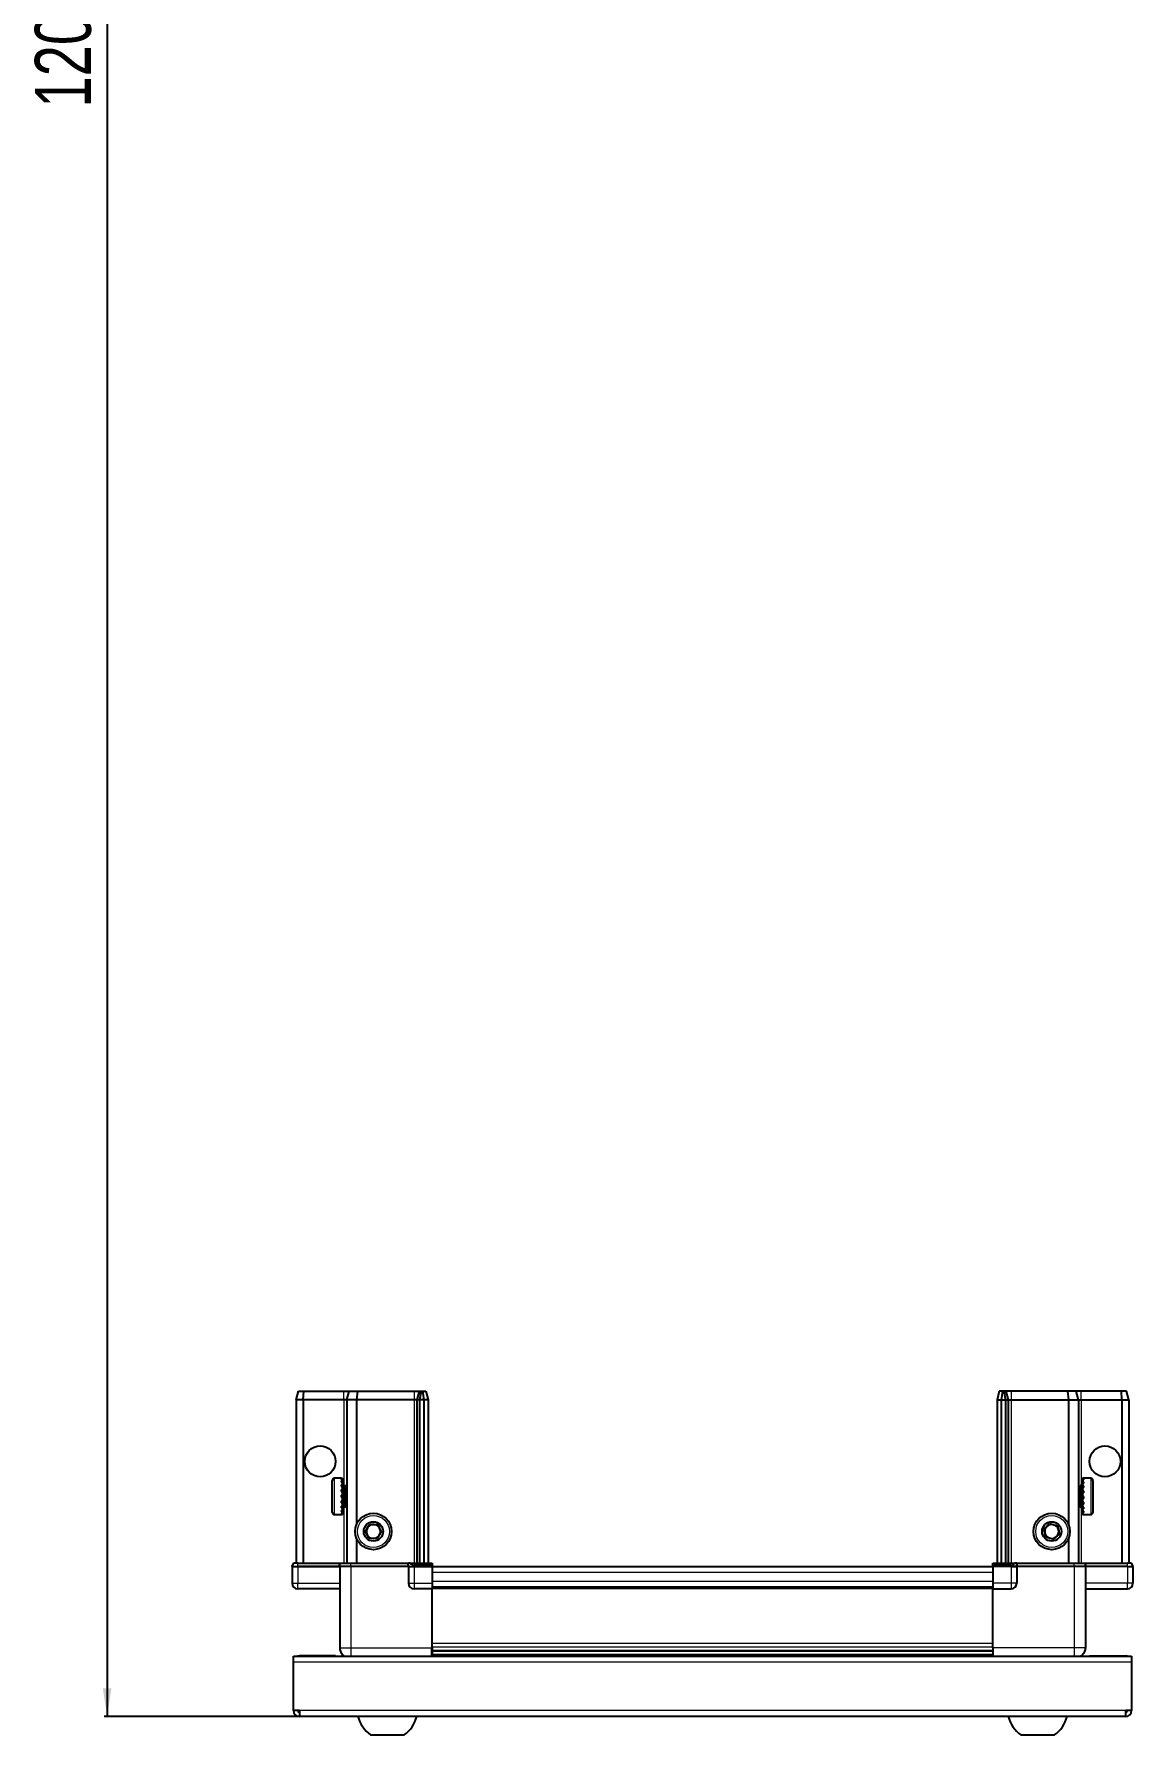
# Model space of a CAD drawing. Header units: millimetres. Extents: x 1770 to 4259, y -720 to 2069.
# Drawn here: x 1858 to 2250, y -720 to -113 of the extents above; entities that cross this region are included whole.
import ezdxf

# ---------------------------------------------------------------- set-up
doc = ezdxf.new("R2010")
doc.units = ezdxf.units.MM
doc.layers.add('FORMAT', color=7, linetype='Continuous')
doc.styles.add('SLDTEXTSTYLE0', font='TXT', dxfattribs={"width": 0.75})
doc.dimstyles.new('SLDDIMSTYLE0', dxfattribs={"dimtxt": 20, "dimasz": 10, "dimexe": 0, "dimexo": 0.0625, "dimgap": 5, "dimtad": 2, "dimdec": 1, "dimrnd": 1e-09, "dimzin": 12, "dimdsep": 46, "dimtxsty": 'SLDTEXTSTYLE0', "dimsah": 1, "dimcen": 0.09, "dimadec": 0, "dimazin": 3, "dimtfac": 1, "dimtofl": 0, "dimtmove": 0, "dimatfit": 3, "dimfxl": 0, "dimfrac": 2, "dimtolj": 1, "dimtzin": 12, "dimarcsym": 0})

# ---------------------------------------------------------------- blocks, each defined once
blk = doc.blocks.new('_D_10')
at = {"layer": 'FORMAT'}
for p, q in [((1975.75, 493.68), (1883.4, 493.68)), ((1884.4, 493.68), (1884.4, -713.32)), ((1952.99, -713.32), (1883.4, -713.32))]:
    blk.add_line(p, q, dxfattribs=at)
for points in [[(1884.4, 493.68), (1882.86, 483.68), (1885.93, 483.68)], [(1884.4, -713.32), (1885.93, -703.32), (1882.86, -703.32)]]:
    blk.add_solid(points, dxfattribs=at)
at = {"layer": 'FORMAT', "insert": (1858.61, -139.38), "char_height": 20, "attachment_point": 1, "rotation": 90, "style": 'SLDTEXTSTYLE0'}
blk.add_mtext('1207', dxfattribs=at)

msp = doc.modelspace()

# ---------------------------------------------------------------- linework, layer by layer
at = {"color": 7, "linetype": 'Continuous', "lineweight": 25}
for p, q in [((1951.9, -600.32), (1952.7, -597.32)), ((1954.4, -600.32), (1951.9, -600.32)), ((1951.9, -600.32), (1951.9, -658.62)), ((1952.7, -597.32), (1954.55, -597.32)), ((1954.4, -600.32), (1954.55, -597.32)), ((1954.4, -600.32), (1954.4, -658.62)), ((1968.9, -600.32), (1954.4, -600.32)), ((1954.55, -597.32), (1968.9, -597.32)), ((1968.9, -597.32), (1970.7, -597.32)), ((1969.9, -600.32), (1968.9, -600.32)), ((1969.9, -600.32), (1970.7, -597.32)), ((1973.4, -600.32), (1969.9, -600.32)), ((1969.9, -600.32), (1969.9, -658.62)), ((1970.7, -597.32), (1973.73, -597.32)), ((1973.73, -597.32), (1973.4, -600.32)), ((1993.9, -600.32), (1973.4, -600.32)), ((1973.4, -600.32), (1973.4, -644.82)), ((1973.73, -597.32), (1993.9, -597.32)), ((1993.9, -597.32), (1995.7, -597.32)), ((1994.9, -600.32), (1993.9, -600.32)), ((1995.7, -597.32), (1994.9, -600.32)), ((1994.9, -600.32), (1994.9, -658.62)), ((1995.9, -600.32), (1994.9, -600.32)), ((1995.7, -597.32), (1996.44, -597.32)), ((1996.44, -597.32), (1995.9, -600.32)), ((1995.9, -600.32), (1995.9, -658.62)), ((1997.4, -600.32), (1995.9, -600.32)), ((1996.44, -597.32), (1996.94, -597.32)), ((1996.94, -597.32), (1998.09, -597.32)), ((1996.94, -597.32), (1997.4, -600.32)), ((1997.4, -600.32), (1997.4, -658.62)), ((1998.9, -600.32), (1997.4, -600.32)), ((1998.09, -597.32), (1998.9, -600.32)), ((1998.9, -600.32), (1998.9, -658.62)), ((2202.7, -597.32), (2201.9, -600.32)), ((2201.9, -600.32), (2203.4, -600.32)), ((2201.9, -600.32), (2201.9, -658.62)), ((2203.85, -597.32), (2202.7, -597.32)), ((2203.85, -597.32), (2203.4, -600.32)), ((2203.4, -600.32), (2204.9, -600.32)), ((2203.4, -600.32), (2203.4, -658.62)), ((2204.35, -597.32), (2203.85, -597.32)), ((2204.35, -597.32), (2204.9, -600.32)), ((2205.09, -597.32), (2204.35, -597.32)), ((2204.9, -600.32), (2204.9, -658.62)), ((2204.9, -600.32), (2205.9, -600.32)), ((2205.09, -597.32), (2205.9, -600.32)), ((2206.9, -597.32), (2205.09, -597.32)), ((2205.9, -600.32), (2205.9, -658.62)), ((2205.9, -600.32), (2206.9, -600.32)), ((2227.06, -597.32), (2206.9, -597.32)), ((2206.9, -600.32), (2227.4, -600.32)), ((2227.06, -597.32), (2227.4, -600.32)), ((2230.09, -597.32), (2227.06, -597.32)), ((2227.4, -600.32), (2227.4, -644.82)), ((2227.4, -600.32), (2230.9, -600.32)), ((2230.9, -600.32), (2230.09, -597.32)), ((2231.9, -597.32), (2230.09, -597.32)), ((2230.9, -600.32), (2230.9, -658.62)), ((2230.9, -600.32), (2231.9, -600.32)), ((2246.24, -597.32), (2231.9, -597.32)), ((2231.9, -600.32), (2246.4, -600.32)), ((2246.4, -600.32), (2246.24, -597.32)), ((2248.09, -597.32), (2246.24, -597.32)), ((2246.4, -600.32), (2246.4, -658.62)), ((2246.4, -600.32), (2248.9, -600.32)), ((2248.9, -600.32), (2248.09, -597.32)), ((2248.9, -600.32), (2248.9, -658.62)), ((1964.7, -640.52), (1964.7, -629.12)), ((1967.9, -628.32), (1965.5, -628.32)), ((1967.9, -628.32), (1967.9, -628.33)), ((1967.9, -628.33), (1968.4, -628.33)), ((1967.9, -628.51), (1968.4, -628.51)), ((1967.9, -628.51), (1967.9, -628.73)), ((1967.9, -628.73), (1968.4, -628.73)), ((1967.9, -629.31), (1968.4, -629.31)), ((1967.9, -629.31), (1967.9, -629.73)), ((1967.9, -629.73), (1968.4, -629.73)), ((1967.9, -630.64), (1968.4, -630.64)), ((1967.9, -630.64), (1967.9, -631.23)), ((1968.4, -628.51), (1968.4, -628.33)), ((1968.4, -628.73), (1968.4, -628.51)), ((1968.4, -629.31), (1968.4, -628.73)), ((1968.4, -629.73), (1968.4, -629.31)), ((1968.4, -630.64), (1968.4, -629.73)), ((1968.5, -630.42), (1968.4, -630.42)), ((1968.4, -631.23), (1968.4, -630.64)), ((1968.5, -639.22), (1968.5, -630.42)), ((1969.38, -631.51), (1968.9, -630.82)), ((1968.9, -638.82), (1968.9, -630.82)), ((1969.86, -630.82), (1969.38, -631.51)), ((1969.9, -630.82), (1969.86, -630.82)), ((1969.86, -638.82), (1969.86, -630.82)), ((2230.93, -630.82), (2230.9, -630.82)), ((2231.41, -631.51), (2230.93, -630.82)), ((2230.93, -630.82), (2230.93, -638.82)), ((2231.9, -630.82), (2231.41, -631.51)), ((2231.9, -630.82), (2231.9, -638.82)), ((2232.4, -630.42), (2232.3, -630.42)), ((2232.3, -630.42), (2232.3, -639.22)), ((2235.3, -628.32), (2232.4, -628.32)), ((2232.9, -628.32), (2232.4, -628.32)), ((2232.4, -628.32), (2232.4, -628.37)), ((2232.4, -628.37), (2232.4, -628.65)), ((2232.9, -628.37), (2232.4, -628.37)), ((2232.9, -628.65), (2232.4, -628.65)), ((2232.4, -628.65), (2232.4, -628.93)), ((2232.9, -628.93), (2232.4, -628.93)), ((2232.4, -628.93), (2232.4, -629.59)), ((2232.9, -629.59), (2232.4, -629.59)), ((2232.4, -629.59), (2232.4, -630.06)), ((2232.4, -630.06), (2232.4, -631.04)), ((2232.9, -630.06), (2232.4, -630.06)), ((2232.9, -631.04), (2232.4, -631.04)), ((2232.4, -631.04), (2232.4, -631.66)), ((2232.9, -628.37), (2232.9, -628.32)), ((2232.9, -628.93), (2232.9, -628.65)), ((2232.9, -630.06), (2232.9, -629.59)), ((2232.9, -631.66), (2232.9, -631.04)), ((2236.1, -629.12), (2236.1, -640.52)), ((1967.9, -631.23), (1968.4, -631.23)), ((1967.9, -632.38), (1968.4, -632.38)), ((1967.9, -632.38), (1967.9, -633.08)), ((1967.9, -633.08), (1968.4, -633.08)), ((1967.9, -634.37), (1968.4, -634.37)), ((1967.9, -634.37), (1967.9, -635.11)), ((1967.9, -634.51), (1968.4, -634.51)), ((1967.9, -635.01), (1968.4, -635.01)), ((1967.9, -635.11), (1968.4, -635.11)), ((1967.9, -636.39), (1968.4, -636.39)), ((1967.9, -636.39), (1967.9, -637.1)), ((1967.9, -637.1), (1968.4, -637.1)), ((1968.4, -632.38), (1968.4, -631.23)), ((1968.4, -633.08), (1968.4, -632.38)), ((1968.4, -634.37), (1968.4, -633.08)), ((1968.4, -634.51), (1968.4, -634.37)), ((1968.4, -635.11), (1968.4, -635.01)), ((1968.4, -636.39), (1968.4, -635.11)), ((1968.4, -637.1), (1968.4, -636.39)), ((1968.4, -638.26), (1968.4, -637.1)), ((1969.38, -638.13), (1969.38, -631.51)), ((2231.41, -631.51), (2231.41, -638.13)), ((2232.4, -631.66), (2232.4, -632.86)), ((2232.9, -631.66), (2232.4, -631.66)), ((2232.9, -632.86), (2232.4, -632.86)), ((2232.4, -632.86), (2232.4, -633.49)), ((2232.9, -633.49), (2232.4, -633.49)), ((2232.4, -633.57), (2232.4, -634.87)), ((2232.9, -633.57), (2232.4, -633.57)), ((2232.9, -634.87), (2232.4, -634.87)), ((2232.9, -635.35), (2232.4, -635.35)), ((2232.4, -635.35), (2232.4, -635.61)), ((2232.4, -635.61), (2232.4, -636.88)), ((2232.9, -635.61), (2232.4, -635.61)), ((2232.9, -636.88), (2232.4, -636.88)), ((2232.4, -636.88), (2232.4, -637.56)), ((2232.9, -633.57), (2232.9, -632.86)), ((2232.9, -635.61), (2232.9, -634.87)), ((2232.9, -637.56), (2232.9, -636.88)), ((1965.5, -641.32), (1967.9, -641.32)), ((1967.9, -638.26), (1968.4, -638.26)), ((1967.9, -638.26), (1967.9, -638.87)), ((1967.9, -638.87), (1968.4, -638.87)), ((1967.9, -639.8), (1968.4, -639.8)), ((1967.9, -639.8), (1967.9, -640.24)), ((1967.9, -640.24), (1968.4, -640.24)), ((1967.9, -640.85), (1968.4, -640.85)), ((1967.9, -640.85), (1967.9, -641.08)), ((1967.9, -641.08), (1968.4, -641.08)), ((1967.9, -641.3), (1968.4, -641.3)), ((1967.9, -641.3), (1967.9, -641.32)), ((1967.9, -641.31), (1968.4, -641.31)), ((1968.4, -638.87), (1968.4, -638.26)), ((1968.4, -639.8), (1968.4, -638.87)), ((1968.4, -639.22), (1968.5, -639.22)), ((1968.4, -640.24), (1968.4, -639.8)), ((1968.4, -640.85), (1968.4, -640.24)), ((1968.4, -641.08), (1968.4, -640.85)), ((1968.4, -641.3), (1968.4, -641.08)), ((1968.4, -641.31), (1968.4, -641.3)), ((1968.9, -638.82), (1969.38, -638.13)), ((1969.38, -638.13), (1969.86, -638.82)), ((1969.86, -638.82), (1969.9, -638.82)), ((2230.9, -638.82), (2230.93, -638.82)), ((2230.93, -638.82), (2231.41, -638.13)), ((2231.41, -638.13), (2231.9, -638.82)), ((2232.3, -639.22), (2232.4, -639.22)), ((2232.4, -637.56), (2232.4, -638.68)), ((2232.9, -637.56), (2232.4, -637.56)), ((2232.9, -638.68), (2232.4, -638.68)), ((2232.4, -638.68), (2232.4, -639.25)), ((2232.4, -639.25), (2232.4, -640.11)), ((2232.9, -639.25), (2232.4, -639.25)), ((2232.9, -640.11), (2232.4, -640.11)), ((2232.4, -640.11), (2232.4, -640.5)), ((2232.4, -640.5), (2232.4, -641.02)), ((2232.9, -640.5), (2232.4, -640.5)), ((2232.9, -641.02), (2232.4, -641.02)), ((2232.4, -641.02), (2232.4, -641.2)), ((2232.4, -641.2), (2232.4, -641.32)), ((2232.9, -641.2), (2232.4, -641.2)), ((2232.4, -641.32), (2235.3, -641.32)), ((2232.9, -639.25), (2232.9, -638.68)), ((2232.9, -640.5), (2232.9, -640.11)), ((2232.9, -641.2), (2232.9, -641.02)), ((1973.4, -649.82), (1973.4, -658.62)), ((2227.4, -649.82), (2227.4, -658.62)), ((1950.9, -658.62), (1950.4, -659.49)), ((1950.4, -659.82), (1950.4, -659.49)), ((1950.4, -659.82), (1952.4, -659.82)), ((1950.4, -659.82), (1950.4, -665.82)), ((1952.4, -658.62), (1950.9, -658.62)), ((1952.4, -658.62), (1967.2, -658.62)), ((1967.2, -659.82), (1952.4, -659.82)), ((1952.4, -659.82), (1967.2, -659.82)), ((1967.2, -658.62), (1967.4, -658.62)), ((1967.4, -659.82), (1967.2, -659.82)), ((1967.4, -659.82), (1967.4, -658.62)), ((1967.4, -658.62), (1971.4, -658.62)), ((1971.4, -659.82), (1967.4, -659.82)), ((1967.4, -659.82), (1967.4, -688.82)), ((1971.4, -658.62), (1991.7, -658.62)), ((1991.7, -659.82), (1971.4, -659.82)), ((1991.7, -658.62), (1991.9, -658.62)), ((1991.9, -659.82), (1991.7, -659.82)), ((1991.9, -659.82), (1991.9, -658.62)), ((1992.57, -658.62), (1991.9, -658.62)), ((1991.9, -659.82), (1993.9, -659.82)), ((1991.9, -659.82), (1991.9, -665.82)), ((1992.57, -658.62), (2000.4, -658.62)), ((2000.4, -659.49), (1993.9, -659.49)), ((2000.4, -659.82), (1993.9, -659.82)), ((1993.9, -659.82), (2000.4, -659.82)), ((2000.4, -658.62), (2000.4, -659.49)), ((2000.4, -659.49), (2000.4, -659.49)), ((2000.4, -659.82), (2000.4, -659.49)), ((2000.4, -659.82), (2000.4, -659.82)), ((2000.4, -659.82), (2000.4, -665.82)), ((2200.4, -659.97), (2000.4, -659.97)), ((2200.4, -659.49), (2200.4, -658.62)), ((2200.4, -658.62), (2208.22, -658.62)), ((2206.9, -659.49), (2200.4, -659.49)), ((2200.4, -659.82), (2200.4, -659.49)), ((2206.9, -659.82), (2200.4, -659.82)), ((2200.4, -659.82), (2200.4, -665.82)), ((2206.9, -659.82), (2208.9, -659.82)), ((2208.9, -659.82), (2206.9, -659.82)), ((2208.9, -658.62), (2208.22, -658.62)), ((2208.9, -659.82), (2208.9, -658.62)), ((2208.9, -658.62), (2209.1, -658.62)), ((2209.1, -659.82), (2208.9, -659.82)), ((2208.9, -659.82), (2208.9, -665.82)), ((2209.1, -658.62), (2229.4, -658.62)), ((2229.4, -659.82), (2209.1, -659.82)), ((2229.4, -658.62), (2233.4, -658.62)), ((2233.4, -659.82), (2229.4, -659.82)), ((2233.4, -659.82), (2233.4, -658.62)), ((2233.4, -658.62), (2233.6, -658.62)), ((2233.6, -659.82), (2233.4, -659.82)), ((2233.4, -659.82), (2233.4, -688.82)), ((2233.6, -658.62), (2248.4, -658.62)), ((2248.4, -659.82), (2233.6, -659.82)), ((2249.9, -658.62), (2248.4, -658.62)), ((2248.4, -659.82), (2250.4, -659.82)), ((2250.4, -659.49), (2249.9, -658.62)), ((2250.4, -659.49), (2249.9, -658.62)), ((2250.4, -659.82), (2250.4, -659.49)), ((2250.4, -659.82), (2250.4, -659.49)), ((2250.4, -659.82), (2250.4, -659.82)), ((2250.4, -659.82), (2250.4, -665.82)), ((2000.4, -665.82), (2000.4, -667.82)), ((2200.4, -667.17), (2000.4, -667.17)), ((2200.4, -665.82), (2200.4, -667.82)), ((1967.4, -667.82), (1952.4, -667.82)), ((2000.4, -667.82), (1993.9, -667.82)), ((2000.4, -688.82), (2000.4, -667.82)), ((2200.4, -667.82), (2206.9, -667.82)), ((2200.4, -688.82), (2200.4, -667.82)), ((2233.4, -667.82), (2248.4, -667.82)), ((1965.9, -691.72), (1953, -691.72)), ((1965.9, -691.72), (1965.9, -691.82)), ((2000.25, -691.82), (2000.25, -688.82)), ((2000.4, -689.84), (2200.4, -689.84)), ((2000.4, -689.88), (2200.4, -689.88)), ((2024.27, -691.67), (2000.4, -691.67)), ((2018.9, -691.82), (2018.9, -691.67)), ((2018.93, -691.82), (2018.93, -691.67)), ((2019.2, -691.82), (2019.2, -691.67)), ((2019.47, -691.82), (2019.47, -691.67)), ((2020.12, -691.82), (2020.12, -691.67)), ((2020.58, -691.82), (2020.58, -691.67)), ((2021.55, -691.82), (2021.55, -691.67)), ((2022.17, -691.82), (2022.17, -691.67)), ((2023.35, -691.82), (2023.35, -691.67)), ((2024.01, -691.82), (2024.01, -691.67)), ((2024.07, -691.82), (2024.07, -691.67)), ((2025.36, -691.67), (2024.27, -691.67)), ((2026.09, -691.67), (2025.36, -691.67)), ((2025.36, -691.82), (2025.36, -691.67)), ((2025.36, -691.67), (2025.36, -691.67)), ((2025.37, -691.82), (2025.37, -691.67)), ((2025.87, -691.82), (2025.87, -691.67)), ((2026.1, -691.67), (2026.09, -691.67)), ((2026.1, -691.82), (2026.1, -691.67)), ((2026.52, -691.67), (2026.1, -691.67)), ((2174.27, -691.67), (2026.52, -691.67)), ((2027.37, -691.82), (2027.37, -691.67)), ((2028.06, -691.82), (2028.06, -691.67)), ((2029.19, -691.82), (2029.19, -691.67)), ((2029.76, -691.82), (2029.76, -691.67)), ((2030.63, -691.82), (2030.63, -691.67)), ((2031.04, -691.82), (2031.04, -691.67)), ((2031.57, -691.82), (2031.57, -691.67)), ((2031.76, -691.82), (2031.76, -691.67)), ((2031.9, -691.82), (2031.9, -691.67)), ((2168.9, -691.82), (2168.9, -691.67)), ((2169.07, -691.82), (2169.07, -691.67)), ((2169.28, -691.82), (2169.28, -691.67)), ((2169.84, -691.82), (2169.84, -691.67)), ((2170.26, -691.82), (2170.26, -691.67)), ((2171.15, -691.82), (2171.15, -691.67)), ((2171.74, -691.82), (2171.74, -691.67)), ((2172.88, -691.82), (2172.88, -691.67)), ((2173.58, -691.82), (2173.58, -691.67)), ((2174.86, -691.67), (2174.27, -691.67)), ((2174.86, -691.82), (2174.86, -691.67)), ((2174.87, -691.67), (2174.86, -691.67)), ((2175.6, -691.67), (2174.87, -691.67)), ((2175.03, -691.82), (2175.03, -691.67)), ((2175.53, -691.82), (2175.53, -691.67)), ((2175.6, -691.82), (2175.6, -691.67)), ((2176.62, -691.67), (2175.6, -691.67)), ((2175.6, -691.67), (2175.6, -691.67)), ((2200.4, -691.67), (2176.52, -691.67)), ((2176.89, -691.82), (2176.89, -691.67)), ((2177.6, -691.82), (2177.6, -691.67)), ((2178.77, -691.82), (2178.77, -691.67)), ((2179.38, -691.82), (2179.38, -691.67)), ((2180.32, -691.82), (2180.32, -691.67)), ((2180.77, -691.82), (2180.77, -691.67)), ((2181.39, -691.82), (2181.39, -691.67)), ((2181.64, -691.82), (2181.64, -691.67)), ((2181.87, -691.82), (2181.87, -691.67)), ((2181.89, -691.82), (2181.89, -691.67)), ((2234.9, -691.72), (2234.9, -691.82)), ((2234.9, -691.72), (2247.8, -691.72)), ((1950.9, -693.92), (1950.9, -691.82)), ((1950.9, -691.82), (2249.9, -691.82)), ((1950.9, -711.22), (1950.9, -693.92)), ((2249.9, -691.82), (2249.9, -693.92)), ((2249.9, -693.92), (2249.9, -711.22)), ((1953, -711.22), (1950.9, -711.22)), ((1953, -711.22), (1953, -713.32)), ((2247.8, -713.32), (1953, -713.32)), ((2249.9, -711.22), (2247.8, -711.22)), ((2247.8, -713.32), (2247.8, -711.22)), ((1978.4, -719.92), (1990.4, -719.92)), ((2210.4, -719.92), (2222.4, -719.92))]:
    msp.add_line(p, q, dxfattribs=at)
at = {"color": 8, "linetype": 'Continuous', "lineweight": 18}
for p, q in [((1968.9, -600.32), (1968.9, -597.32)), ((1968.9, -600.32), (1968.9, -630.82)), ((1993.9, -597.32), (1993.9, -600.32)), ((1993.9, -600.32), (1993.9, -658.62)), ((2206.9, -597.32), (2206.9, -600.32)), ((2206.9, -600.32), (2206.9, -658.62)), ((2231.9, -600.32), (2231.9, -597.32)), ((2231.9, -600.32), (2231.9, -630.82)), ((1965.5, -641.32), (1965.5, -628.32)), ((2235.3, -628.32), (2235.3, -641.32)), ((1968.9, -638.82), (1968.9, -658.62)), ((2231.9, -638.82), (2231.9, -658.62)), ((1952.4, -659.82), (1952.4, -658.62)), ((1952.4, -659.82), (1952.4, -665.82)), ((1967.2, -659.82), (1967.2, -658.62)), ((1971.4, -659.82), (1971.4, -658.62)), ((1971.4, -659.82), (1971.4, -688.82)), ((1991.7, -659.82), (1991.7, -658.62)), ((1993.9, -659.82), (1993.9, -659.49)), ((1993.9, -659.82), (1993.9, -665.82)), ((2000.4, -659.82), (2000.4, -659.49)), ((2206.9, -659.82), (2206.9, -659.49)), ((2206.9, -659.82), (2206.9, -665.82)), ((2209.1, -658.62), (2209.1, -659.82)), ((2229.4, -659.82), (2229.4, -658.62)), ((2229.4, -659.82), (2229.4, -688.82)), ((2233.6, -658.62), (2233.6, -659.82)), ((2248.4, -659.82), (2248.4, -658.62)), ((2248.4, -659.82), (2248.4, -665.82)), ((1950.4, -665.82), (1952.4, -665.82)), ((1952.4, -665.82), (1967.4, -665.82)), ((1952.4, -667.82), (1952.4, -665.82)), ((1991.9, -665.82), (1993.9, -665.82)), ((1993.9, -665.82), (2000.4, -665.82)), ((1993.9, -665.82), (1993.9, -667.82)), ((2200.4, -661.97), (2000.4, -661.97)), ((2200.4, -665.17), (2000.4, -665.17)), ((2206.9, -665.82), (2200.4, -665.82)), ((2206.9, -665.82), (2206.9, -667.82)), ((2208.9, -665.82), (2206.9, -665.82)), ((2248.4, -665.82), (2233.4, -665.82)), ((2248.4, -667.82), (2248.4, -665.82)), ((2250.4, -665.82), (2248.4, -665.82)), ((2200.4, -667.82), (2000.4, -667.82)), ((1953, -691.82), (1953, -691.72)), ((1971.4, -688.82), (2000.4, -688.82)), ((2000.4, -687.22), (2200.4, -687.22)), ((2200.4, -688.64), (2000.4, -688.64)), ((2000.4, -691.08), (2200.4, -691.08)), ((2229.4, -688.82), (2200.4, -688.82)), ((2247.8, -691.82), (2247.8, -691.72)), ((2249.9, -693.92), (1950.9, -693.92)), ((2247.8, -711.22), (1953, -711.22))]:
    msp.add_line(p, q, dxfattribs=at)
at = {"color": 7, "linetype": 'Continuous', "lineweight": 25, "flags": 128}
for points in [[(1953, -691.72), (1952.59, -691.76), (1952.36, -691.82)], [(2248.44, -691.82), (2248.21, -691.76), (2247.8, -691.72)]]:
    msp.add_lwpolyline(points, dxfattribs=at)
at = {"color": 7, "linetype": 'Continuous', "lineweight": 25}
for centre, radius in [((1960.4, -622.32), 5.5), ((2240.4, -622.32), 5.5), ((1979.4, -647.32), 6.5), ((2221.4, -647.32), 6.5), ((1979.4, -647.32), 3.46), ((2221.4, -647.32), 3.46)]:
    msp.add_circle(centre, radius, dxfattribs=at)
at = {"color": 8, "linetype": 'Continuous', "lineweight": 18}
for centre in [(1979.4, -647.32), (2221.4, -647.32)]:
    msp.add_circle(centre, 5.7, dxfattribs=at)
at = {"color": 7, "linetype": 'Continuous', "lineweight": 25}
for centre, radius, start, end in [((1965.5, -629.12), 0.8, 90, 180), ((1968.9, -630.42), 0.4, 180, 270), ((2231.9, -630.42), 0.4, 270, 360), ((2235.3, -629.12), 0.8, 360, 90), ((1965.5, -640.52), 0.8, 180, 270), ((1968.9, -639.22), 0.4, 90, 180), ((2231.9, -639.22), 0.4, 0, 90), ((2235.3, -640.52), 0.8, 270, 0), ((1979.4, -647.32), 2.5, 147.37605, 207.37605), ((1979.4, -647.32), 2.5, 207.37605, 267.37605), ((1979.4, -647.32), 2.5, 87.37605, 147.37605), ((1979.4, -647.32), 2.5, 267.37605, 327.37605), ((1979.4, -647.32), 2.5, 27.37605, 87.37605), ((1979.4, -647.32), 2.5, 327.37605, 27.37605), ((2221.4, -647.32), 2.5, 134.67671, 194.67671), ((2221.4, -647.32), 2.5, 194.67671, 254.67671), ((2221.4, -647.32), 2.5, 74.67671, 134.67671), ((2221.4, -647.32), 2.5, 254.67671, 314.67671), ((2221.4, -647.32), 2.5, 14.67671, 74.67671), ((2221.4, -647.32), 2.5, 314.67671, 14.67671), ((1952.4, -665.82), 2, 180, 270), ((1993.9, -665.82), 2, 180, 270), ((2206.9, -665.82), 2, 270, 0), ((2248.4, -665.82), 2, 270, 0), ((1953, -711.22), 2.1, 180, 270), ((1953, -711.22), 0.6, 180, 270), ((1985.42, -710.3), 11.91, 194.70035, 233.8734), ((1983.37, -710.3), 11.91, 306.1266, 345.29965), ((2217.42, -710.3), 11.91, 194.70035, 233.8734), ((2215.37, -710.3), 11.91, 306.1266, 345.29965), ((2247.8, -711.22), 2.1, 270, 0), ((2247.8, -711.22), 0.6, 270, 0)]:
    msp.add_arc(centre, radius, start, end, dxfattribs=at)
for centre, start_param, end_param in [((1993.9, -656.02), 2.418858, 3.141593), ((2206.9, -656.02), 3.141593, 3.864327)]:
    msp.add_ellipse(centre, major_axis=(0, 3.46), ratio=0.57735, start_param=start_param, end_param=end_param, dxfattribs=at)
for points, knots in [([(1976.51, -647.19), (1976.79, -646.75), (1977.31, -645.94), (1977.83, -645.13), (1978.07, -644.76)], [0, 0, 0, 0, 0.534686, 1, 1, 1, 1]), ([(1977.84, -649.75), (1977.78, -649.64), (1977.51, -649.11), (1977.05, -648.22), (1976.67, -647.49), (1976.51, -647.19)], [0, 0, 0, 0, 0.133125, 0.637099, 1, 1, 1, 1]), ([(1978.07, -644.76), (1978.58, -644.78), (1979.55, -644.82), (1980.51, -644.87), (1980.95, -644.89)], [0, 0, 0, 0, 0.534686, 1, 1, 1, 1]), ([(1982.28, -647.45), (1982, -647.89), (1981.48, -648.7), (1980.96, -649.51), (1980.72, -649.88)], [0, 0, 0, 0, 0.534686, 1, 1, 1, 1]), ([(1980.95, -644.89), (1981.11, -645.19), (1981.49, -645.93), (1981.95, -646.81), (1982.22, -647.34), (1982.28, -647.45)], [0, 0, 0, 0, 0.362901, 0.866875, 1, 1, 1, 1]), ([(2218.61, -646.56), (2218.98, -646.19), (2219.66, -645.52), (2220.35, -644.84), (2220.66, -644.53)], [0, 0, 0, 0, 0.534686, 1, 1, 1, 1]), ([(2219.34, -649.35), (2219.26, -649.02), (2219.05, -648.22), (2218.79, -647.26), (2218.64, -646.68), (2218.61, -646.56)], [0, 0, 0, 0, 0.362901, 0.866875, 1, 1, 1, 1]), ([(2220.66, -644.53), (2221.16, -644.66), (2222.09, -644.92), (2223.02, -645.17), (2223.45, -645.29)], [0, 0, 0, 0, 0.534686, 1, 1, 1, 1]), ([(2224.18, -648.08), (2223.81, -648.45), (2223.13, -649.12), (2222.44, -649.8), (2222.13, -650.11)], [0, 0, 0, 0, 0.534686, 1, 1, 1, 1]), ([(2223.45, -645.29), (2223.48, -645.41), (2223.63, -645.99), (2223.88, -646.95), (2224.09, -647.75), (2224.18, -648.08)], [0, 0, 0, 0, 0.133125, 0.637099, 1, 1, 1, 1]), ([(1980.72, -649.88), (1980.21, -649.86), (1979.24, -649.82), (1978.29, -649.77), (1977.84, -649.75)], [0, 0, 0, 0, 0.534686, 1, 1, 1, 1]), ([(2222.13, -650.11), (2221.63, -649.98), (2220.7, -649.72), (2219.77, -649.47), (2219.34, -649.35)], [0, 0, 0, 0, 0.534686, 1, 1, 1, 1]), ([(1967.4, -688.82), (1967.44, -689.26), (1967.51, -689.94), (1967.95, -690.75), (1968.41, -691.31), (1968.81, -691.67), (1969.07, -691.8), (1969.12, -691.82)], [0, 0, 0, 0, 0.363018, 0.558438, 0.758004, 0.95757, 1, 1, 1, 1]), ([(2000.4, -688.82), (2000.4, -689.22), (2000.4, -690.01), (2000.4, -691.02), (2000.4, -691.65), (2000.4, -691.81), (2000.4, -691.82)], [0, 0, 0, 0, 0.3255201, 0.6510403, 0.9765604, 1, 1, 1, 1]), ([(2200.4, -688.82), (2200.4, -689.22), (2200.4, -690.01), (2200.4, -691.02), (2200.4, -691.65), (2200.4, -691.81), (2200.4, -691.82)], [0, 0, 0, 0, 0.32552, 0.65104, 0.97656, 1, 1, 1, 1]), ([(2233.4, -688.82), (2233.35, -689.26), (2233.28, -689.94), (2232.84, -690.75), (2232.39, -691.31), (2231.98, -691.67), (2231.72, -691.8), (2231.67, -691.82)], [0, 0, 0, 0, 0.3630185, 0.5584377, 0.7580039, 0.9575702, 1, 1, 1, 1])]:
    msp.add_open_spline(points, degree=3, knots=knots, dxfattribs=at)
at = {"color": 8, "linetype": 'Continuous', "lineweight": 18}
for points in [[(1967.4, -688.82), (1967.46, -688.82), (1967.58, -688.82), (1968.5, -688.82), (1969.82, -688.82), (1970.87, -688.82), (1971.4, -688.82)], [(2233.4, -688.82), (2233.34, -688.82), (2233.22, -688.82), (2232.29, -688.82), (2230.97, -688.82), (2229.92, -688.82), (2229.4, -688.82)]]:
    msp.add_open_spline(points, degree=3, dxfattribs=at)
for points in [[(1971.4, -688.82), (1971.4, -689.26), (1971.4, -689.94), (1971.4, -690.75), (1971.4, -691.31), (1971.4, -691.67), (1971.4, -691.8), (1971.4, -691.82)], [(2229.4, -688.82), (2229.4, -689.26), (2229.4, -689.94), (2229.4, -690.75), (2229.4, -691.31), (2229.4, -691.67), (2229.4, -691.8), (2229.4, -691.82)]]:
    msp.add_open_spline(points, degree=3, knots=[0, 0, 0, 0, 0.363018, 0.558438, 0.758004, 0.95757, 1, 1, 1, 1], dxfattribs=at)

# ---------------------------------------------------------------- dimensions: what is measured, and where the dimension line sits
at = {"layer": 'FORMAT'}
dim = msp.add_linear_dim(base=(1884.4, -713.32), p1=(1975.76, 493.68), p2=(1953, -713.32), angle=90, dimstyle='SLDDIMSTYLE0', dxfattribs=at)
dim.commit()
dim.dimension.update_dxf_attribs({"geometry": '_D_10', "text_midpoint": (1884.4, -109.82), "dimtype": 160})

doc.saveas('drawing.dxf')
